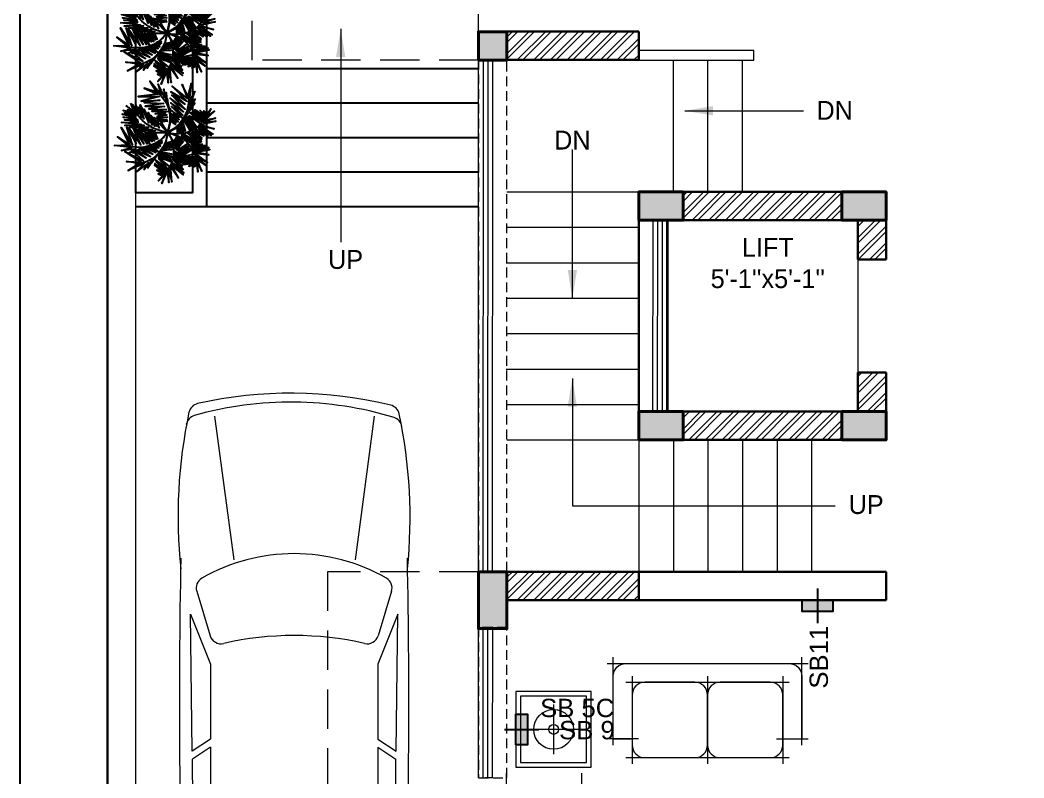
# Model space of a CAD drawing. Header units: inches. Extents: x 3133 to 3721, y -16790 to -15753.
# Drawn here: x 3146.7 to 3466.3, y -16413.5 to -16172.1 of the extents above; entities that cross this region are included whole.
import ezdxf
from ezdxf.enums import TextEntityAlignment as Align

# ---------------------------------------------------------------- set-up
doc = ezdxf.new("R2010")
doc.units = ezdxf.units.IN
doc.header["$LTSCALE"] = 25
doc.header["$MEASUREMENT"] = 0
for name, pattern in [('Cline', [1, 0.625, -0.125, 0.125, -0.125]), ('DASHED', [0.75, 0.5, -0.25]), ('HIDDEN', [0.375, 0.25, -0.125])]:
    doc.linetypes.add(name, pattern=pattern)
for name, color, linetype in [('107 CAVERI MAIN XREF$0$FORMAT', 7, 'Continuous'), ('ELEV', 7, 'Continuous'), ('FORMAT', 7, 'Continuous'), ('LCD-LOOPING', 160, 'Continuous')]:
    doc.layers.add(name, color=color, linetype=linetype)
for name, color, linetype, lineweight in [('A-Anno-Scrn', 250, 'Continuous', 25), ('ACCESORIES', 150, 'Continuous', 20), ('Furniture', 32, 'Continuous', 9), ('SDA - Brick Wall', 7, 'Continuous', 30), ('SDA - Brick Wall Light', 254, 'Continuous', 20), ('SDA - Column', 6, 'Continuous', 40), ('SDA - Furniture', 36, 'Continuous', 9), ('SDA - Hatch Dark', 250, 'Continuous', 5), ('SDA - Hatch Lite', 252, 'Continuous', 0), ('SDA - Leader', 66, 'Continuous', 9), ('SDA - Overhead Lines', 252, 'DASHED', 9), ('SDA - Partition High', 215, 'Continuous', 20), ('SDA - Railing', 247, 'Continuous', 15), ('SDA - Slab', 6, 'Continuous', 35), ('SDA - Staircase', 1, 'Continuous', 13), ('SDA - Window', 146, 'Continuous', 13), ('STAIR CASE', 1, 'Continuous', 25)]:
    doc.layers.add(name, color=color, linetype=linetype, lineweight=lineweight)
doc.layers.add('LCD-ELECTRICAL SYMBOL', color=34, linetype='Continuous', true_color=0x994200)
doc.layers.add('PP-OUTER ', color=34, linetype='Continuous', true_color=0x994200)
doc.styles.add('JB', font='GOTHIC.TTF', dxfattribs={"height": 5})
doc.styles.add('spectrum', font='arial.ttf')
doc.dimstyles.new('Plan', dxfattribs={"dimtxt": 5.5, "dimasz": 3, "dimexe": 3, "dimexo": 12, "dimgap": 1, "dimtad": 1, "dimdec": 1, "dimzin": 3, "dimlunit": 4, "dimblk": 'ARCHTICK', "dimcen": 2.5, "dimdle": 1, "dimclrd": 256, "dimclre": 256, "dimclrt": 7, "dimadec": 0, "dimazin": 0, "dimtfac": 0.75, "dimtdec": 1, "dimtmove": 1, "dimatfit": 3, "dimlwd": -1, "dimlwe": -1, "dimarcsym": 0})
pattern_1 = [(45, (3081.9256, -16917.6346), (-2.65165, 2.65165), []), (45, (3083.6934, -16917.6346), (-2.65165, 2.65165), [])]

# ---------------------------------------------------------------- blocks, each defined once
blk = doc.blocks.new('seqfwredq')
at = {"layer": 'SDA - Furniture'}
for p, q in [((5499.33, 34.04), (5505.45, -11.73)), ((5550.1, 34.04), (5544.11, -11.73)), ((5493.64, -21.81), (5497.91, -35.95)), ((5555.68, -21.81), (5551.41, -35.95)), ((5492.25, -72.72), (5491.71, -29.05)), ((5491.71, -29.05), (5498.05, -45.02)), ((5557.68, -29.05), (5551.35, -45.02)), ((5557.14, -72.72), (5557.68, -29.05)), ((5498.05, -45.02), (5498.05, -68.9)), ((5551.35, -45.02), (5551.35, -68.9)), ((5498.05, -68.9), (5492.25, -72.72)), ((5551.35, -68.9), (5557.14, -72.72)), ((5498.05, -71.47), (5492.29, -75.26)), ((5498.05, -71.47), (5498.05, -95.6)), ((5551.35, -71.47), (5557.1, -75.26)), ((5551.35, -71.47), (5551.35, -95.6)), ((5492.57, -112.12), (5492.29, -75.26)), ((5556.83, -112.12), (5557.1, -75.26)), ((5498.05, -95.6), (5492.57, -112.12)), ((5551.35, -95.6), (5556.83, -112.12)), ((5500.37, -99.52), (5493.27, -130.35)), ((5549.12, -99.5), (5556.22, -130.35)), ((5496.34, -129.04), (5501.46, -103.23)), ((5553.05, -129.04), (5547.93, -103.23)), ((5493.27, -130.35), (5493.27, -138.83)), ((5556.22, -130.35), (5556.22, -138.83))]:
    blk.add_line(p, q, dxfattribs=at)
for centre, radius, start, end in [((5523.61, -74.26), 112.72, 73.0347, 105.8141), ((5523.61, -93.97), 135.28, 76.3976, 102.667), ((5646.59, 2.09), 158.89, 167.9662, 186.0427), ((5494.88, 34.34), 3.79, 104.3452, 166.6607), ((5554.41, 33.86), 3.79, 13.1156, 74.5941), ((5494.05, 30.58), 3.79, 107.8179, 168.3942), ((5555.26, 29.97), 3.79, 11.3249, 70.8826), ((5402.3, 1.67), 159.28, 354.1224, 11.9744), ((7842, -56.81), 2353.86, 178.89024, 182.01225), ((5524.66, -68.77), 58.97, 60.0774, 119.9226), ((3207.32, -56.81), 2353.86, 357.98775, 1.10976), ((5497.12, -20.76), 3.63, 121.1455, 196.7984), ((5552.2, -20.76), 3.63, 343.2016, 58.8545), ((5501.39, -34.9), 3.63, 196.7984, 283.6631), ((5524.66, -136.05), 100.16, 77.0683, 102.9317), ((5547.93, -34.9), 3.63, 256.3369, 343.2016), ((5524.66, 215.49), 315.94, 265.5919, 274.4407), ((5524.66, 213.43), 317.52, 265.7971, 274.2029), ((5524.66, 27.04), 158.64, 259.6897, 280.3103), ((5494.99, -134.68), 5.57, 184.3987, 237.5288), ((5554.33, -134.68), 5.57, 302.4712, 355.6013), ((5493.38, -139.32), 3.79, 182.1119, 263.4899), ((5524.66, 172.13), 313.22, 264.0142, 275.9858), ((5555.94, -139.32), 3.79, 276.5101, 357.8881), ((5524.66, 170.91), 315.6, 264.2342, 275.7658)]:
    blk.add_arc(centre, radius, start, end, dxfattribs=at)
blk = doc.blocks.new('A$C8f570909')
at = {"layer": 'LCD-ELECTRICAL SYMBOL', "true_color": 0xcd6928}
h = blk.add_hatch(color=32, dxfattribs=at)
h.dxf.hatch_style = 1
h.paths.add_polyline_path([(0, 0), (8, 0), (8, 3), (0, 3)])
at = {"layer": 'LCD-ELECTRICAL SYMBOL', "color": 32, "true_color": 0xcd6928}
blk.add_line((4, -3), (4, 5.99), dxfattribs=at)
blk.add_lwpolyline([(0, 0), (8, 0), (8, 3), (0, 3)], close=True, dxfattribs=at)
blk = doc.blocks.new('c')
at = {"layer": 'SDA - Hatch Dark'}
h = blk.add_hatch(color=256, dxfattribs=at)
h.dxf.hatch_style = 1
h.paths.add_polyline_path([(404.31, 589), (404.31, 598.06), (422.4, 598.06), (422.4, 589)])
at = {"layer": 'SDA - Column'}
blk.add_lwpolyline([(404.31, 589), (404.31, 598.06), (422.4, 598.06), (422.4, 589)], close=True, dxfattribs=at)
blk = doc.blocks.new('c2')
at = {"layer": 'SDA - Hatch Dark'}
h = blk.add_hatch(color=256, dxfattribs=at)
h.dxf.hatch_style = 1
h.paths.add_polyline_path([(407.43, 592.41), (407.43, 601.41), (421.52, 601.41), (421.52, 592.41)])
at = {"layer": 'SDA - Column'}
blk.add_lwpolyline([(407.43, 592.41), (407.43, 601.41), (421.52, 601.41), (421.52, 592.41)], close=True, dxfattribs=at)
blk = doc.blocks.new('sdfc3')
at = {"layer": 'SDA - Hatch Dark'}
h = blk.add_hatch(color=256, dxfattribs=at)
h.dxf.hatch_style = 1
h.paths.add_polyline_path([(388.1, 597.15), (388.1, 606.2), (397.19, 606.2), (397.19, 597.15)])
at = {"layer": 'SDA - Column'}
blk.add_lwpolyline([(388.1, 597.15), (388.1, 606.2), (397.19, 606.2), (397.19, 597.15)], close=True, dxfattribs=at)
blk = doc.blocks.new('_ArchTick')
at = {"color": 0, "linetype": 'ByBlock', "const_width": 0.15}
blk.add_lwpolyline([(-0.5, -0.5), (0.5, 0.5)], dxfattribs=at)
blk = doc.blocks.new('A$C13EB4079')
at = {"color": 70}
blk.add_line((0.0166, 0.0926, 0.0043), (0.04, 0.097, 0.0043), dxfattribs=at)
at = {"color": 70, "elevation": 0.0043}
for points in [[(0.0941, 0.1538), (0.1119, 0.163), (0.0907, 0.1564), (0.1125, 0.1661), (0.0912, 0.1595), (0.1112, 0.1679), (0.0979, 0.1668), (0.1119, 0.1696), (0.1023, 0.172), (0.1113, 0.1731), (0.1069, 0.184), (0.114, 0.1691), (0.1138, 0.1866), (0.1167, 0.1641), (0.1254, 0.1808), (0.1184, 0.1592), (0.1299, 0.1781), (0.119, 0.1524), (0.1389, 0.1673), (0.1209, 0.1513), (0.1456, 0.1598), (0.1206, 0.1488), (0.1454, 0.156), (0.1214, 0.1458), (0.1412, 0.1527), (0.1212, 0.141), (0.1424, 0.1509), (0.1214, 0.1383), (0.1383, 0.1452), (0.1215, 0.1359), (0.1396, 0.1401), (0.1212, 0.1324), (0.1414, 0.1371), (0.1302, 0.1334)], [(0.0919, 0.1505), (0.0898, 0.1499), (0.0921, 0.1509)], [(0.0934, 0.1533), (0.0918, 0.1527), (0.0935, 0.1535)], [(0.0973, 0.1472), (0.0951, 0.1465), (0.1144, 0.1574), (0.0928, 0.1508)], [(0.093, 0.1514), (0.1142, 0.1611), (0.0939, 0.1535)], [(0.0956, 0.145), (0.0938, 0.145), (0.0964, 0.1459)], [(0.098, 0.1449), (0.0963, 0.1449)], [(0.0969, 0.1461), (0.0995, 0.147)], [(0.1, 0.1472), (0.1155, 0.1527), (0.0976, 0.1473)], [(0.0987, 0.1433), (0.1169, 0.1443), (0.0992, 0.1449)], [(0.095, 0.0956), (0.0799, 0.1135), (0.0814, 0.1101), (0.0621, 0.1234), (0.0653, 0.1195), (0.043, 0.1285), (0.0552, 0.1229), (0.0329, 0.1328), (0.0481, 0.1245), (0.0257, 0.1325), (0.0383, 0.1257), (0.0124, 0.1287), (0.0308, 0.1231), (0, 0.1194), (0.0231, 0.1185), (0.005, 0.1039), (0.0275, 0.1184), (0.0117, 0.087), (0.0324, 0.1181), (0.0251, 0.0968)], [(0.0663, 0.1205), (0.0805, 0.1372), (0.0641, 0.122)], [(0.0677, 0.1195), (0.0824, 0.1334), (0.0666, 0.1203)], [(0.0702, 0.1178), (0.0865, 0.1262), (0.0693, 0.1184)], [(0.089, 0.1316), (0.0863, 0.1331), (0.0893, 0.132)], [(0.0919, 0.1245), (0.0892, 0.1264), (0.0921, 0.125)], [(0.09, 0.133), (0.0896, 0.1332), (0.0901, 0.1331)], [(0.0929, 0.1373), (0.0925, 0.1373), (0.0929, 0.1373)], [(0.0932, 0.127), (0.0929, 0.1272)], [(0.0931, 0.128), (0.0936, 0.1278)], [(0.0941, 0.1288), (0.0935, 0.1291)], [(0.0942, 0.143), (0.0937, 0.1431), (0.0943, 0.1431)], [(0.0949, 0.1403), (0.0938, 0.1404)], [(0.0939, 0.1406), (0.0952, 0.1407)], [(0.0939, 0.1302), (0.0946, 0.1299)], [(0.0951, 0.1307), (0.0942, 0.1311)], [(0.0948, 0.1327), (0.096, 0.1326)], [(0.0966, 0.1428), (0.0952, 0.1429)], [(0.0953, 0.1432), (0.0969, 0.1433)], [(0.0966, 0.1338), (0.0953, 0.134)], [(0.0955, 0.1345), (0.097, 0.1345)], [(0.0962, 0.1265), (0.0968, 0.1262)], [(0.0982, 0.1368), (0.0963, 0.1369)], [(0.0965, 0.1374), (0.0985, 0.1374)], [(0.0972, 0.127), (0.0965, 0.1274)], [(0.097, 0.129), (0.0979, 0.1286)], [(0.0982, 0.1293), (0.0972, 0.1298)], [(0.0997, 0.1397), (0.0974, 0.14)], [(0.0977, 0.1407), (0.1002, 0.1408)], [(0.0981, 0.1324), (0.0997, 0.1323)], [(0.0981, 0.1255), (0.1109, 0.1193), (0.0984, 0.1263)], [(0.1011, 0.1424), (0.0984, 0.1427)], [(0.1001, 0.1332), (0.0984, 0.1335)], [(0.0988, 0.1346), (0.1007, 0.1346)], [(0.099, 0.1282), (0.112, 0.1232), (0.0992, 0.1289)], [(0.1011, 0.1346), (0.1162, 0.135), (0.0994, 0.1366)], [(0.0997, 0.1375), (0.115, 0.1378), (0.1004, 0.1396)], [(0.1003, 0.1323), (0.1147, 0.131), (0.1006, 0.1332)], [(0.1008, 0.1408), (0.116, 0.141), (0.1013, 0.1424)], [(0.1223, 0.126), (0.1165, 0.1247), (0.122, 0.1254)], [(0.124, 0.1288), (0.1176, 0.1276), (0.1235, 0.1281)], [(0.1296, 0.1332), (0.1203, 0.1302), (0.125, 0.1306)], [(0.1235, 0.1256), (0.1257, 0.1259)], [(0.1262, 0.1269), (0.1238, 0.1264)], [(0.1245, 0.1282), (0.127, 0.1284)], [(0.1277, 0.1295), (0.1248, 0.129)], [(0.1254, 0.1306), (0.1284, 0.1309)], [(0.1285, 0.1263), (0.1297, 0.1265)], [(0.1302, 0.1278), (0.1288, 0.1275)], [(0.129, 0.1286), (0.1305, 0.1287)], [(0.131, 0.1302), (0.1294, 0.1299)], [(0.1296, 0.131), (0.1313, 0.1311)], [(0.1308, 0.1266), (0.1322, 0.1268)], [(0.1327, 0.1284), (0.131, 0.128)], [(0.1312, 0.1287), (0.1328, 0.1289)], [(0.1334, 0.1307), (0.1315, 0.1303)], [(0.1317, 0.1311), (0.1336, 0.1313)], [(0.1356, 0.1266), (0.1329, 0.1255)], [(0.1332, 0.1269), (0.1359, 0.1273)], [(0.1336, 0.129), (0.1364, 0.1292), (0.1335, 0.1286)], [(0.1341, 0.1314), (0.139, 0.1318), (0.134, 0.1308)], [(0.137, 0.1274), (0.138, 0.1276), (0.1369, 0.1271)], [(0.0277, 0.0971), (0.0387, 0.116), (0.0304, 0.0974)], [(0.0324, 0.0976), (0.047, 0.1181), (0.0382, 0.0986)], [(0.0408, 0.099), (0.0525, 0.1164), (0.045, 0.0996)], [(0.0473, 0.0999), (0.0585, 0.1164), (0.0509, 0.1005)], [(0.054, 0.103), (0.0639, 0.1178), (0.0578, 0.1028)], [(0.0588, 0.1027), (0.0634, 0.1111), (0.0604, 0.1026)], [(0.0612, 0.1025), (0.0674, 0.1118), (0.0631, 0.1024)], [(0.0636, 0.1216), (0.063, 0.121), (0.0635, 0.1217)], [(0.0651, 0.1022), (0.0718, 0.1107), (0.0673, 0.1021)], [(0.0726, 0.1162), (0.0886, 0.1228), (0.0715, 0.1169)], [(0.0757, 0.114), (0.0899, 0.1196), (0.0737, 0.1154)], [(0.0788, 0.1119), (0.0902, 0.1164), (0.0769, 0.1132)], [(0.081, 0.1111), (0.0802, 0.1109)], [(0.0828, 0.1101), (0.092, 0.1135), (0.0818, 0.1113)], [(0.095, 0.0956), (0.0963, 0.1148), (0.0906, 0.119), (0.1062, 0.1106), (0.0958, 0.1182)], [(0.095, 0.1224), (0.0949, 0.1225)], [(0.0952, 0.1234), (0.0954, 0.1233)], [(0.0962, 0.125), (0.0958, 0.1253)], [(0.0962, 0.1195), (0.1071, 0.1139), (0.0967, 0.1212)], [(0.0971, 0.1224), (0.1094, 0.1163), (0.0977, 0.1241)], [(0.1159, 0.1149), (0.1137, 0.114), (0.1157, 0.1145)], [(0.1187, 0.1198), (0.1143, 0.118), (0.1183, 0.1191)], [(0.1193, 0.1141), (0.1191, 0.114)], [(0.1253, 0.0927), (0.1195, 0.109), (0.1265, 0.0924)], [(0.1198, 0.1158), (0.1203, 0.1159)], [(0.121, 0.1172), (0.1202, 0.1168)], [(0.1213, 0.1198), (0.1226, 0.1202)], [(0.1234, 0.1217), (0.1218, 0.121)], [(0.1281, 0.092), (0.1234, 0.1097), (0.1291, 0.0917)], [(0.1265, 0.1173), (0.1262, 0.1171)], [(0.1263, 0.1177), (0.1267, 0.1178)], [(0.1275, 0.1201), (0.1268, 0.1198)], [(0.1272, 0.1214), (0.128, 0.1216)], [(0.1288, 0.1239), (0.1278, 0.1234)], [(0.1291, 0.1185), (0.13, 0.1188), (0.1291, 0.1184)], [(0.1305, 0.1214), (0.1296, 0.121)], [(0.1298, 0.1221), (0.1307, 0.1223)], [(0.0948, 0.0957), (0.0729, 0.1036), (0.076, 0.1015), (0.0525, 0.1031), (0.0573, 0.1014), (0.0335, 0.0979), (0.0469, 0.0992), (0.0226, 0.0965), (0.04, 0.097)], [(0.0237, 0.0929), (0.0226, 0.0894)], [(0.0234, 0.0898), (0.0252, 0.0929)], [(0.025, 0.0966), (0.0241, 0.094)], [(0.0261, 0.0944), (0.0274, 0.0967)], [(0.0284, 0.093), (0.0279, 0.0918)], [(0.0285, 0.0921), (0.0292, 0.093)], [(0.0301, 0.0967), (0.0293, 0.095)], [(0.0308, 0.0953), (0.0319, 0.0968)], [(0.0948, 0.0957), (0.0611, 0.0778), (0.0779, 0.0825), (0.044, 0.0647), (0.0745, 0.0775), (0.0457, 0.0617), (0.0698, 0.0712), (0.0396, 0.0537), (0.0651, 0.0639), (0.0345, 0.0467), (0.0608, 0.0599), (0.0324, 0.0388), (0.06, 0.0534)], [(0.0374, 0.097), (0.0372, 0.0965)], [(0.0381, 0.0983), (0.038, 0.0982)], [(0.06, 0.0534), (0.0397, 0.0376), (0.0601, 0.0493), (0.0398, 0.0325), (0.0585, 0.0457), (0.0408, 0.0264), (0.0597, 0.0425), (0.0458, 0.0265), (0.0613, 0.0385), (0.0457, 0.022), (0.0623, 0.0359), (0.0529, 0.0249), (0.062, 0.0336), (0.0629, 0.0351), (0.0657, 0.021), (0.064, 0.0345), (0.0704, 0.0247), (0.0654, 0.0412), (0.0711, 0.0294), (0.0677, 0.0494), (0.0735, 0.0309), (0.0701, 0.0535), (0.077, 0.0284), (0.0746, 0.0639), (0.0788, 0.0384), (0.0781, 0.0699), (0.0827, 0.0476), (0.0807, 0.0744), (0.0843, 0.0547), (0.0838, 0.0761), (0.087, 0.0602), (0.0862, 0.0812), (0.0887, 0.0682), (0.0948, 0.0957)], [(0.0405, 0.0985), (0.0405, 0.0986)], [(0.0447, 0.099), (0.0447, 0.099)], [(0.0468, 0.0992), (0.0468, 0.0992)], [(0.0525, 0.1007), (0.0538, 0.1027)], [(0.0572, 0.1014), (0.0572, 0.1014)], [(0.065, 0.0798), (0.0673, 0.0971), (0.0682, 0.0816)], [(0.0698, 0.0824), (0.0712, 0.0958), (0.0724, 0.0838)], [(0.0702, 0.1019), (0.0745, 0.1076), (0.0718, 0.1018)], [(0.0734, 0.0844), (0.0743, 0.0967), (0.0756, 0.085), (0.0948, 0.0957)], [(0.074, 0.1016), (0.0746, 0.1025)], [(0.0749, 0.1029), (0.0775, 0.1069), (0.0757, 0.1026)], [(0.0754, 0.1019), (0.0751, 0.1013)], [(0.077, 0.1022), (0.079, 0.105)], [(0.095, 0.0956), (0.1177, 0.0965), (0.1141, 0.0954), (0.137, 0.0898), (0.1319, 0.0896), (0.1535, 0.0789), (0.1411, 0.0843), (0.1634, 0.0743), (0.147, 0.0801), (0.1679, 0.0687), (0.1545, 0.0736), (0.1739, 0.0563), (0.1575, 0.0662), (0.1752, 0.0408), (0.1592, 0.0574), (0.1603, 0.0342), (0.1562, 0.0607), (0.1432, 0.028), (0.1527, 0.0641), (0.1364, 0.0352), (0.147, 0.0674), (0.1353, 0.0415), (0.1431, 0.075), (0.1295, 0.0448), (0.1381, 0.078), (0.1266, 0.0526), (0.1341, 0.0825), (0.1241, 0.0589), (0.1316, 0.0874), (0.1209, 0.0658), (0.1268, 0.0826), (0.1211, 0.0722), (0.1248, 0.086), (0.1177, 0.0701), (0.121, 0.0886), (0.1145, 0.0717)], [(0.095, 0.0956), (0.1133, 0.095), (0.1136, 0.0945)], [(0.111, 0.0774), (0.1143, 0.0904), (0.1094, 0.0796), (0.095, 0.0956)], [(0.1139, 0.0964), (0.1103, 0.1053), (0.1163, 0.0947)], [(0.118, 0.0943), (0.1136, 0.1059), (0.1203, 0.0937)], [(0.1217, 0.0932), (0.1163, 0.1079), (0.1239, 0.093)], [(0.0647, 0.0788), (0.0648, 0.0785), (0.0648, 0.0788)], [(0.0683, 0.0798), (0.0684, 0.0775)], [(0.0685, 0.075), (0.0686, 0.0743)], [(0.0689, 0.0744), (0.069, 0.0752)], [(0.0693, 0.078), (0.0695, 0.0802)], [(0.0727, 0.0811), (0.0728, 0.0799)], [(0.0731, 0.08), (0.0732, 0.0812)], [(0.1137, 0.0731), (0.1169, 0.0886), (0.1116, 0.0765)], [(0.1205, 0.0873), (0.121, 0.0866), (0.1206, 0.0875)], [(0.13, 0.0842), (0.1305, 0.0831), (0.1301, 0.0844)], [(0.1324, 0.0893), (0.1325, 0.0896)], [(0.1324, 0.0896), (0.1324, 0.0894)], [(0.1353, 0.0897), (0.1353, 0.0888), (0.1354, 0.0897)], [(0.045, 0.0651), (0.0457, 0.058), (0.0462, 0.0656)], [(0.0506, 0.0675), (0.0509, 0.0645), (0.0511, 0.0677)]]:
    blk.add_lwpolyline(points, dxfattribs=at)
at = {"color": 92, "elevation": 0.0043}
for points in [[(0.0639, 0.1221), (0.0776, 0.1382), (0.0605, 0.1232), (0.0758, 0.141), (0.0595, 0.1258), (0.074, 0.1439), (0.0581, 0.1271), (0.0668, 0.1485), (0.0578, 0.129), (0.0625, 0.1508), (0.0518, 0.1273), (0.0596, 0.1531), (0.051, 0.1308), (0.0567, 0.1526), (0.0475, 0.1324), (0.0548, 0.1551), (0.0455, 0.1348), (0.0526, 0.1553), (0.0446, 0.1447), (0.0517, 0.157), (0.0436, 0.1514), (0.0487, 0.1588), (0.0377, 0.1628), (0.0535, 0.1582), (0.0403, 0.1697), (0.059, 0.1569), (0.0524, 0.1745), (0.0638, 0.1549), (0.0574, 0.1761), (0.0694, 0.1508), (0.0714, 0.1757), (0.0714, 0.1515), (0.0814, 0.1756), (0.0731, 0.1496), (0.0842, 0.1729), (0.0758, 0.1483), (0.0839, 0.1676), (0.0793, 0.1449), (0.086, 0.1673), (0.0815, 0.1433), (0.0875, 0.1605), (0.0833, 0.1418), (0.0922, 0.1581), (0.0857, 0.1392), (0.0956, 0.1574), (0.0868, 0.137), (0.098, 0.1521), (0.087, 0.1333), (0.0982, 0.1484), (0.0884, 0.1306), (0.1005, 0.1485), (0.0919, 0.1245), (0.1017, 0.1436), (0.0945, 0.1213), (0.1017, 0.1368), (0.0952, 0.1165)], [(0.1339, 0.1229), (0.1313, 0.1172), (0.135, 0.1356), (0.1284, 0.1149), (0.1321, 0.1333), (0.1254, 0.1141), (0.1307, 0.1351), (0.1185, 0.1126), (0.1262, 0.1327), (0.1144, 0.1125), (0.1211, 0.1282), (0.0947, 0.0958)], [(0.1355, 0.0902), (0.1383, 0.1111), (0.1386, 0.0884), (0.1416, 0.1117), (0.1412, 0.0894), (0.1449, 0.1122), (0.1431, 0.0892), (0.1532, 0.11), (0.1447, 0.0903), (0.1577, 0.1083), (0.1475, 0.0847), (0.1614, 0.1077), (0.1505, 0.0864), (0.163, 0.1053), (0.1541, 0.0848), (0.1661, 0.1054), (0.1572, 0.085), (0.1678, 0.104), (0.1652, 0.0909), (0.1695, 0.1044), (0.1709, 0.0946), (0.1732, 0.1019), (0.1833, 0.0979), (0.1693, 0.1066), (0.1866, 0.1045), (0.1646, 0.1098), (0.1822, 0.1167), (0.1599, 0.1121), (0.1799, 0.1215), (0.1532, 0.1135), (0.1703, 0.1316), (0.1523, 0.1155), (0.1636, 0.139), (0.1498, 0.1154), (0.1597, 0.1393), (0.147, 0.1166), (0.1559, 0.1354), (0.1421, 0.1169), (0.1543, 0.1369), (0.1394, 0.1175), (0.1482, 0.1334), (0.1371, 0.1178), (0.1433, 0.1353), (0.1336, 0.1178), (0.1405, 0.1374), (0.134, 0.1231)], [(0.1316, 0.125), (0.1303, 0.1245)], [(0.131, 0.0913), (0.1315, 0.1116), (0.1323, 0.0909)], [(0.1324, 0.1227), (0.1351, 0.1234), (0.1323, 0.1222)], [(0.1327, 0.0909), (0.1356, 0.1126), (0.1353, 0.0902)], [(0.0166, 0.0926), (0.0309, 0.0931), (0.007, 0.0826), (0.0257, 0.087), (0.001, 0.0683), (0.0214, 0.0792), (0.0132, 0.0575), (0.0253, 0.0814), (0.0275, 0.0463), (0.0296, 0.0836), (0.0362, 0.0511), (0.0361, 0.0849), (0.0392, 0.0567), (0.0422, 0.091), (0.0449, 0.0652)], [(0.0462, 0.0659), (0.0478, 0.0923), (0.0505, 0.0681)], [(0.0512, 0.0685), (0.053, 0.0953), (0.0552, 0.0706)], [(0.0553, 0.0707), (0.0569, 0.0992), (0.0604, 0.0754), (0.0599, 0.0932), (0.0622, 0.0815), (0.063, 0.0958), (0.0646, 0.0797)], [(0.0948, 0.0957), (0.1116, 0.0801), (0.1083, 0.0818), (0.1206, 0.0618), (0.1169, 0.0652), (0.1247, 0.0424), (0.1197, 0.055), (0.1286, 0.0322), (0.121, 0.0478), (0.1279, 0.025), (0.1217, 0.0379), (0.1234, 0.012), (0.1187, 0.0305), (0.1135, 0), (0.1137, 0.0231), (0.0983, 0.0058), (0.1139, 0.0276), (0.0817, 0.0134), (0.1138, 0.0324), (0.0819, 0.0233), (0.112, 0.0388), (0.0855, 0.0286), (0.1146, 0.047), (0.0837, 0.0349), (0.1132, 0.0526), (0.0871, 0.0426), (0.1135, 0.0586), (0.0897, 0.0488), (0.1151, 0.0639), (0.0924, 0.056), (0.1084, 0.0638), (0.097, 0.0603), (0.1093, 0.0677), (0.0931, 0.0613), (0.1084, 0.0721), (0.0859, 0.0619), (0.1055, 0.075), (0.0889, 0.0684), (0.1049, 0.0781), (0.0939, 0.0739), (0.0948, 0.0957)]]:
    blk.add_lwpolyline(points, dxfattribs=at)
at = {"color": 70}
for centre, radius, start, end in [((-0.4396, 0.4659, 0.0043), 0.65, 330.7097, 330.769), ((-0.2008, 0.333, 0.0043), 0.3796, 330.2248, 330.4608), ((-0.4396, 0.4659, 0.0043), 0.65, 331.0536, 331.2286), ((-0.2008, 0.333, 0.0043), 0.3796, 331.0572, 331.229), ((-0.2008, 0.333, 0.0043), 0.3796, 331.5932, 332.0243), ((-0.2008, 0.333, 0.0043), 0.3796, 328.1247, 328.1436), ((-0.4396, 0.4659, 0.0043), 0.65, 329.7531, 329.7661), ((-0.2008, 0.333, 0.0043), 0.3796, 328.8257, 329.0395), ((-0.4396, 0.4659, 0.0043), 0.65, 330.1533, 330.208), ((-0.2008, 0.333, 0.0043), 0.3796, 329.485, 329.7278)]:
    blk.add_arc(centre, radius, start, end, dxfattribs=at)
at = {"layer": 'ELEV', "color": 70}
for centre, radius, start, end in [((0.0597, 0.1436, 0.0043), 0.059, 306.5566, 30.8239), ((0.0365, 0.1007, 0.0043), 0.059, 354.8802, 79.1474), ((0.0434, 0.0609, 0.0043), 0.062, 34.2364, 110.3632), ((0.0681, 0.0397, 0.0043), 0.062, 64.6101, 140.7369), ((0.1444, 0.0307, 0.0043), 0.0814, 128.3907, 189.5774), ((0.1026, 0.0343, 0.0043), 0.062, 21.3008, 97.4276), ((0.1, 0.0291, 0.0043), 0.0669, 21.6567, 94.6121), ((0.0572, 0.0463, 0.0043), 0.062, 336.7084, 52.8352), ((1.2544, -0.824, 0.0043), 1.4741, 144.3837, 144.6705), ((0.5873, -0.2346, 0.0043), 0.5895, 152.8145, 154.7287)]:
    blk.add_arc(centre, radius, start, end, dxfattribs=at)
at = {"layer": 'ELEV', "color": 92}
blk.add_arc((0.1372, 0.0569, 0.0043), 0.0576, 51.2861, 137.6492, dxfattribs=at)

msp = doc.modelspace()

# ---------------------------------------------------------------- hatches: boundary and pattern name
at = {"layer": 'SDA - Hatch Lite'}
h = msp.add_hatch(dxfattribs=at)
h.set_pattern_fill('ANSI32', color=256, scale=10)
h.set_pattern_definition(pattern_1)
h.paths.add_polyline_path([(3548.96, -15779.49), (3301.69, -15779.49), (3301.69, -15788.55), (3370.32, -15788.55), (3370.32, -15788.52), (3416.63, -15788.52), (3548.96, -15788.54)])
h.paths.add_polyline_path([(3585, -15779.49), (3548.96, -15779.49), (3548.96, -15788.55), (3585, -15788.55)])
h.paths.add_polyline_path([(3637.91, -15779.49), (3594.09, -15779.49), (3594.09, -15788.55), (3637.91, -15788.55)])
h.paths.add_polyline_path([(3536.52, -16324.54), (3623.17, -16232.87), (3611.76, -16222.08), (3525.11, -16313.75)], flags=9)
h.paths.add_polyline_path([(3206.74, -15906.76), (3264.83, -15906.76), (3264.83, -15892.94), (3206.74, -15892.94)], flags=9)
h.paths.add_polyline_path([(3201.3, -15892.44), (3269.51, -15892.44), (3269.51, -15876.74), (3201.3, -15876.74)], flags=9)
h.paths.add_polyline_path([(3439.76, -16070.35), (3501.19, -16070.35), (3501.19, -16056.53), (3439.76, -16056.53)], flags=9)
h.paths.add_polyline_path([(3441.04, -16056.03), (3499.15, -16056.03), (3499.15, -16040.33), (3441.04, -16040.33)], flags=9)
h.paths.add_polyline_path([(3440.55, -15983.28), (3498.64, -15983.28), (3498.64, -15969.46), (3440.55, -15969.46)], flags=9)
h.paths.add_polyline_path([(3440.16, -15968.96), (3498.27, -15968.96), (3498.27, -15953.26), (3440.16, -15953.26)], flags=9)
h.paths.add_polyline_path([(3366.79, -16283.28), (3424.88, -16283.28), (3424.88, -16269.45), (3366.79, -16269.45)], flags=9)
h.paths.add_polyline_path([(3377, -16268.61), (3413.91, -16268.61), (3413.91, -16253.6), (3377, -16253.6)], flags=9)
h.paths.add_polyline_path([(3342.04, -16480.45), (3413.5, -16480.45), (3413.5, -16466.62), (3342.04, -16466.62)], flags=9)
h.paths.add_polyline_path([(3313.68, -16466.13), (3441.09, -16466.13), (3441.09, -16450.43), (3313.68, -16450.43)], flags=9)
h.paths.add_polyline_path([(3526.54, -16538.69), (3591.31, -16538.69), (3591.31, -16524.87), (3526.54, -16524.87)], flags=9)
h.paths.add_polyline_path([(3505.34, -16524.37), (3611.75, -16524.37), (3611.75, -16508.67), (3505.34, -16508.67)], flags=9)
h.paths.add_polyline_path([(3524.33, -16425.67), (3582.42, -16425.67), (3582.42, -16411.84), (3524.33, -16411.84)], flags=9)
h.paths.add_polyline_path([(3517.21, -16411.35), (3588.77, -16411.35), (3588.77, -16395.65), (3517.21, -16395.65)], flags=9)
h.paths.add_polyline_path([(3443.09, -16296.77), (3507.86, -16296.77), (3507.86, -16282.94), (3443.09, -16282.94)], flags=9)
h.paths.add_polyline_path([(3443.1, -16282.45), (3507.09, -16282.45), (3507.09, -16266.75), (3443.1, -16266.75)], flags=9)
h.paths.add_polyline_path([(3564.87, -16149.87), (3636.34, -16149.87), (3636.34, -16136.04), (3564.87, -16136.04)], flags=9)
h.paths.add_polyline_path([(3579.55, -16135.55), (3620.9, -16135.55), (3620.9, -16119.84), (3579.55, -16119.84)], flags=9)
h.paths.add_polyline_path([(3386.7, -16144.88), (3444.79, -16144.88), (3444.79, -16131.05), (3386.7, -16131.05)], flags=9)
h.paths.add_polyline_path([(3387.13, -16130.55), (3443.59, -16130.55), (3443.59, -16114.86), (3387.13, -16114.86)], flags=9)
h.paths.add_polyline_path([(3554.13, -16010.46), (3612.22, -16010.46), (3612.22, -15996.63), (3554.13, -15996.63)], flags=9)
h.paths.add_polyline_path([(3540.5, -15996.49), (3625.09, -15996.49), (3625.09, -15980.8), (3540.5, -15980.8)], flags=9)
h.paths.add_polyline_path([(3333.57, -15999.8), (3391.66, -15999.8), (3391.66, -15985.97), (3333.57, -15985.97)], flags=9)
h.paths.add_polyline_path([(3319.94, -15985.84), (3404.53, -15985.84), (3404.53, -15970.14), (3319.94, -15970.14)], flags=9)
h.paths.add_polyline_path([(3183.62, -15788.55), (3292.64, -15788.55), (3292.64, -15779.49), (3183.62, -15779.49)])
h = msp.add_hatch(dxfattribs=at)
h.set_pattern_fill('ANSI32', color=256, scale=10)
h.set_pattern_definition([(45, (3081.9256, -17007.162), (-2.65165, 2.65165), []), (45, (3083.6934, -17007.162), (-2.65165, 2.65165), [])])
h.paths.add_polyline_path([(3343.73, -16184.77), (3343.73, -16175.74), (3301.73, -16175.74), (3301.73, -16184.77)])
h = msp.add_hatch(dxfattribs=at)
h.set_pattern_fill('ANSI32', color=256, scale=10)
h.set_pattern_definition(pattern_1)
h.paths.add_polyline_path([(3408.38, -16226.8), (3357.81, -16226.8), (3357.81, -16235.8), (3408.38, -16235.8)])
h.paths.add_polyline_path([(3422.47, -16235.8), (3413.47, -16235.8), (3413.47, -16248.3), (3422.47, -16248.3)])
h.paths.add_polyline_path([(3408.38, -16296.8), (3357.81, -16296.8), (3357.81, -16305.8), (3408.38, -16305.8)])
h.paths.add_polyline_path([(3422.47, -16284.3), (3413.47, -16284.3), (3413.47, -16296.8), (3422.47, -16296.8)])
h = msp.add_hatch(dxfattribs=at)
h.set_pattern_fill('ANSI32', color=256, scale=10)
h.set_pattern_definition([(45, (3081.9256, -17179.2173), (-2.65165, 2.65165), []), (45, (3083.6934, -17179.2173), (-2.65165, 2.65165), [])])
h.paths.add_polyline_path([(3343.73, -16356.83), (3343.73, -16347.8), (3301.73, -16347.8), (3301.73, -16356.83)])

# ---------------------------------------------------------------- linework, layer by layer
at = {"layer": 'ACCESORIES', "color": 4}
for p, q in [((3292.67, -16347.8), (3292.73, -16184.68)), ((3292.73, -16184.68), (3294.98, -16184.68)), ((3297.23, -16184.68), (3294.98, -16184.68)), ((3297.17, -16347.8), (3297.23, -16184.68)), ((3348.23, -16296.8), (3348.26, -16235.8)), ((3348.26, -16235.8), (3350.51, -16235.8)), ((3352.76, -16235.8), (3350.51, -16235.8)), ((3352.73, -16296.8), (3352.76, -16235.8)), ((3348.23, -16296.8), (3350.48, -16296.8)), ((3352.73, -16296.8), (3350.48, -16296.8)), ((3292.67, -16347.8), (3294.92, -16347.8)), ((3297.17, -16347.8), (3294.92, -16347.8)), ((3292.64, -16413.41), (3292.7, -16365.54)), ((3292.7, -16365.54), (3294.95, -16365.55)), ((3297.2, -16365.55), (3294.95, -16365.55)), ((3297.14, -16413.41), (3297.2, -16365.55)), ((3292.64, -16413.41), (3294.89, -16413.41)), ((3297.14, -16413.41), (3294.89, -16413.41))]:
    msp.add_line(p, q, dxfattribs=at)
at = {"layer": 'ACCESORIES'}
for p, q in [((3294.17, -16347.8), (3294.23, -16184.68)), ((3295.67, -16347.8), (3295.73, -16184.68)), ((3349.73, -16296.8), (3349.76, -16235.8)), ((3351.23, -16296.8), (3351.26, -16235.8)), ((3294.14, -16413.41), (3294.2, -16365.55)), ((3295.64, -16413.41), (3295.7, -16365.55))]:
    msp.add_line(p, q, dxfattribs=at)
at = {"layer": 'FORMAT'}
msp.add_lwpolyline([(3183.58, -16096.22), (3206.08, -16096.22), (3206.08, -16231.56), (3183.58, -16231.56)], dxfattribs=at)
msp.add_lwpolyline([(3183.58, -16100.72), (3201.58, -16100.72), (3201.58, -16227.06), (3183.58, -16227.06)], close=True, dxfattribs=at)
at = {"layer": 'Furniture', "color": 4}
msp.add_lwpolyline([(3327.1, -16387.48), (3306.1, -16387.48), (3306.1, -16408.57), (3327.1, -16408.57)], close=True, dxfattribs=at)
at = {"layer": 'PP-OUTER '}
msp.add_lwpolyline([(3146.73, -15753.04), (3666.1, -15753.04), (3666.1, -16790.44), (3146.73, -16790.44)], close=True, dxfattribs=at)
at = {"layer": 'SDA - Brick Wall'}
for p, q in [((3301.73, -16175.74), (3343.73, -16175.74)), ((3343.73, -16235.8), (3343.73, -16296.8)), ((3413.47, -16248.3), (3413.47, -16235.8)), ((3422.47, -16235.8), (3422.47, -16248.3)), ((3422.47, -16248.3), (3413.47, -16248.3)), ((3422.47, -16284.3), (3413.47, -16284.3)), ((3413.47, -16284.3), (3413.47, -16296.8)), ((3422.47, -16296.8), (3422.47, -16284.3)), ((3292.67, -16365.55), (3292.67, -16347.83)), ((3301.73, -16347.8), (3422.47, -16347.8)), ((3422.47, -16347.8), (3422.47, -16356.85)), ((3301.73, -16356.85), (3422.47, -16356.85)), ((3301.73, -16365.55), (3301.73, -16356.85))]:
    msp.add_line(p, q, dxfattribs=at)
for points in [[(3174.56, -15779.49), (3647, -15779.49), (3647, -16763.78), (3174.56, -16763.78)], [(3357.81, -16235.8), (3408.38, -16235.8), (3408.38, -16226.8), (3357.81, -16226.8)], [(3357.81, -16305.8), (3408.38, -16305.8), (3408.38, -16296.8), (3357.81, -16296.8)]]:
    msp.add_lwpolyline(points, close=True, dxfattribs=at)
for points in [[(3301.73, -16175.74), (3301.73, -16184.77), (3343.73, -16184.77), (3343.73, -16175.74)], [(3343.73, -16347.8), (3343.73, -16356.85), (3301.73, -16356.85), (3301.73, -16347.8)]]:
    msp.add_lwpolyline(points, dxfattribs=at)
at = {"layer": 'SDA - Brick Wall Light'}
for p, q in [((3174.56, -16763.74), (3174.56, -16015.83)), ((3183.62, -16763.74), (3183.62, -16015.83))]:
    msp.add_line(p, q, dxfattribs=at)
at = {"layer": 'SDA - Furniture', "ltscale": 0.3}
for p, q in [((3316.6, -16390.13), (3316.6, -16405.92)), ((3324.5, -16398.03), (3308.71, -16398.03))]:
    msp.add_line(p, q, dxfattribs=at)
at = {"layer": 'SDA - Furniture'}
for points in [[(3335.6, -16403.03), (3335.6, -16375.03)], [(3395.6, -16403.03), (3395.6, -16375.03)], [(3333.6, -16377.03), (3397.6, -16377.03)], [(3339.6, -16383.03), (3343.6, -16383.03)], [(3339.6, -16383.03), (3367.6, -16383.03)], [(3341.6, -16381.03), (3341.6, -16409.03)], [(3341.6, -16381.03), (3341.6, -16409.03)], [(3363.6, -16383.03), (3391.6, -16383.03)], [(3365.6, -16381.03), (3365.6, -16409.03)], [(3365.6, -16381.03), (3365.6, -16409.03)], [(3387.6, -16383.03), (3391.6, -16383.03)], [(3387.6, -16383.03), (3391.6, -16383.03)], [(3389.6, -16381.03), (3389.6, -16409.03)], [(3389.6, -16381.03), (3389.6, -16409.03)], [(3389.6, -16381.03), (3389.6, -16409.03)], [(3343.6, -16401.03), (3333.6, -16401.03)], [(3335.6, -16401.03), (3341.6, -16401.03)], [(3387.6, -16401.03), (3397.6, -16401.03)], [(3389.6, -16401.03), (3395.6, -16401.03)], [(3339.6, -16407.03), (3343.6, -16407.03)], [(3339.6, -16407.03), (3367.6, -16407.03)], [(3363.6, -16407.03), (3391.6, -16407.03)], [(3387.6, -16407.03), (3391.6, -16407.03)], [(3301.6, -16523.94), (3301.6, -16411.94)], [(3325.6, -16421.94), (3325.6, -16411.94)]]:
    msp.add_lwpolyline(points, dxfattribs=at)
msp.add_lwpolyline([(3335.6, -16401.03), (3335.6, -16381.03, -0.414214), (3339.6, -16377.03), (3391.6, -16377.03, -0.414214), (3395.6, -16381.03), (3395.6, -16401.03, -0.506261)], format="xyb", dxfattribs=at)
for points in [[(3341.6, -16387.03), (3341.6, -16403.03, 0.414214), (3345.6, -16407.03), (3361.6, -16407.03, 0.414214), (3365.6, -16403.03), (3365.6, -16387.03, 0.414214), (3361.6, -16383.03), (3345.6, -16383.03, 0.414214)], [(3365.6, -16387.03), (3365.6, -16403.03, 0.414214), (3369.6, -16407.03), (3385.6, -16407.03, 0.414214), (3389.6, -16403.03), (3389.6, -16387.03, 0.414214), (3385.6, -16383.03), (3369.6, -16383.03, 0.414214)]]:
    msp.add_lwpolyline(points, format="xyb", close=True, dxfattribs=at)
at = {"layer": 'SDA - Furniture', "ltscale": 0.3}
msp.add_lwpolyline([(3328.6, -16385.98), (3304.6, -16385.98), (3304.6, -16410.07), (3328.6, -16410.07)], close=True, dxfattribs=at)
for radius in [6.32, 1.58]:
    msp.add_circle((3316.6, -16398.03), radius, dxfattribs=at)
at = {"layer": 'SDA - Hatch Lite', "linetype": 'HIDDEN', "ltscale": 2}
for points in [[(3292.64, -16184.8), (3220.64, -16184.8), (3220.64, -16091.12), (3174.56, -16091.12), (3174.56, -16031.12)], [(3292.67, -16347.8), (3244.59, -16347.8), (3244.59, -16440.74), (3292.67, -16440.74)]]:
    msp.add_lwpolyline(points, dxfattribs=at)
at = {"layer": 'SDA - Overhead Lines', "ltscale": 0.25}
for points in [[(3301.76, -16184.68), (3292.67, -16184.68), (3292.67, -16347.8), (3301.76, -16347.8)], [(3301.73, -16365.55), (3292.64, -16365.55), (3292.64, -16413.41), (3301.73, -16413.41)]]:
    msp.add_lwpolyline(points, close=True, dxfattribs=at)
at = {"layer": 'SDA - Railing'}
msp.add_lwpolyline([(3343.73, -16184.8), (3380.35, -16184.8), (3380.35, -16181.8), (3343.73, -16181.8)], close=True, dxfattribs=at)
at = {"layer": 'SDA - Slab'}
msp.add_line((3352.73, -16235.8), (3352.73, -16296.8), dxfattribs=at)
at = {"layer": 'SDA - Staircase'}
for p, q in [((3292.64, -16175.74), (3292.64, -16090.74)), ((3354.73, -16226.8), (3354.73, -16184.8)), ((3365.73, -16226.8), (3365.73, -16184.8)), ((3376.73, -16226.8), (3376.73, -16184.8)), ((3301.73, -16226.8), (3343.73, -16226.8)), ((3301.49, -16238.08), (3343.66, -16238.08)), ((3413.47, -16248.3), (3413.47, -16284.3)), ((3301.49, -16249.37), (3343.66, -16249.37)), ((3301.49, -16260.66), (3343.66, -16260.66)), ((3301.49, -16271.94), (3343.66, -16271.94)), ((3301.49, -16283.23), (3343.66, -16283.23)), ((3301.49, -16294.51), (3343.66, -16294.51)), ((3301.73, -16305.8), (3417.58, -16305.8)), ((3343.73, -16305.8), (3343.73, -16347.83)), ((3354.73, -16305.8), (3354.73, -16347.83)), ((3365.73, -16305.8), (3365.73, -16347.83)), ((3376.73, -16305.8), (3376.73, -16347.83)), ((3387.73, -16305.8), (3387.73, -16347.83)), ((3398.73, -16305.8), (3398.73, -16347.83))]:
    msp.add_line(p, q, dxfattribs=at)
at = {"layer": 'SDA - Window'}
msp.add_line((3292.67, -16365.55), (3301.73, -16365.55), dxfattribs=at)
at = {"layer": 'STAIR CASE', "ltscale": 200}
for points in [[(3292.64, -16187.56), (3206.08, -16187.56)], [(3292.64, -16198.56), (3206.08, -16198.56)], [(3292.64, -16209.56), (3206.08, -16209.56)], [(3292.64, -16220.56), (3206.08, -16220.56)], [(3292.64, -16231.56), (3206.08, -16231.56)]]:
    msp.add_lwpolyline(points, dxfattribs=at)

# ---------------------------------------------------------------- block references
at = {"layer": 'A-Anno-Scrn', "color": 1, "xscale": -177.7054350234982, "yscale": 177.7054350373969, "zscale": 177.7054350059484, "rotation": 209.9324498165698}
for p in [(3170.37, -16169.86, -0.76), (3170.58, -16201.54, -0.76)]:
    msp.add_blockref('A$C13EB4079', p, dxfattribs=at)
at = {"layer": 'LCD-ELECTRICAL SYMBOL', "color": 32, "true_color": 0xcd6928, "xscale": -1.21875, "yscale": 1.21875, "zscale": 1.21875}
for p, rotation in [((3395.73, -16356.85), 180), ((3304.6, -16402.9), 270.0000000000001)]:
    msp.add_blockref('A$C8f570909', p, dxfattribs=dict(at, rotation=rotation))
at = {"layer": 'SDA - Column'}
for name, p in [('sdfc3', (2904.54, -16781.95)), ('c2', (2936.29, -16828.21)), ('c2', (3000.94, -16828.21)), ('c2', (2936.29, -16898.21)), ('c2', (3000.94, -16898.21))]:
    msp.add_blockref(name, p, dxfattribs=at)
at = {"layer": 'SDA - Column', "rotation": 270}
msp.add_blockref('c', (2703.67, -15943.49), dxfattribs=at)
at = {"layer": 'SDA - Partition High'}
msp.add_blockref('seqfwredq', (-2290.68, -16332.23), dxfattribs=at)

# ---------------------------------------------------------------- texts
at = {"layer": '107 CAVERI MAIN XREF$0$FORMAT', "style": 'JB'}
for s, p in [('DN', (3406.09, -16203.8)), ('DN', (3322.57, -16213.29)), ('UP', (3250.37, -16251.33)), ('UP', (3416.1, -16329.4))]:
    msp.add_text(s, height=6, dxfattribs=at).set_placement(p, align=Align.CENTER)
at = {"layer": '107 CAVERI MAIN XREF$0$FORMAT', "insert": (3384.8, -16257.52), "char_height": 6, "width": 172.5924, "attachment_point": 8, "style": 'JB'}
msp.add_mtext("\\A1;\\pxqc;LIFT\\P5'-1''x5'-1''", dxfattribs=at)
at = {"layer": 'LCD-LOOPING', "color": 5, "linetype": 'Cline', "ltscale": 0.25, "true_color": 0x1c0df2, "insert": (3398.09, -16385.05, 0.25), "char_height": 5.85, "attachment_point": 1, "rotation": 90, "style": 'spectrum'}
msp.add_mtext_dynamic_manual_height_columns('SB11', width=19.9061, gutter_width=1, heights=[6.79], dxfattribs=at)
at = {"layer": 'LCD-LOOPING', "color": 5, "linetype": 'Cline', "ltscale": 0.25, "true_color": 0x1c0df2, "char_height": 5.85, "attachment_point": 3, "style": 'spectrum'}
for s, insert in [('SB 5C', (3335.92, -16388.27, 0.25)), ('SB 9', (3336.06, -16395.33, 0.25))]:
    msp.add_mtext_dynamic_manual_height_columns(s, width=30.466, gutter_width=7.35, heights=[6.79], dxfattribs=dict(at, insert=insert))

# ---------------------------------------------------------------- leaders
at = {"layer": 'SDA - Leader'}
for points in [[(3248.81, -16174.86), (3248.81, -16242.8)], [(3358.35, -16200.95), (3396.15, -16200.95)], [(3322.57, -16260.66), (3322.57, -16213.29)], [(3322.57, -16286.22), (3322.57, -16326.81), (3406.2, -16326.81)]]:
    msp.add_leader(points, dimstyle='Plan', override={"dimasz": 9, "dimtad": 0}, dxfattribs=at)

doc.saveas('drawing.dxf')
